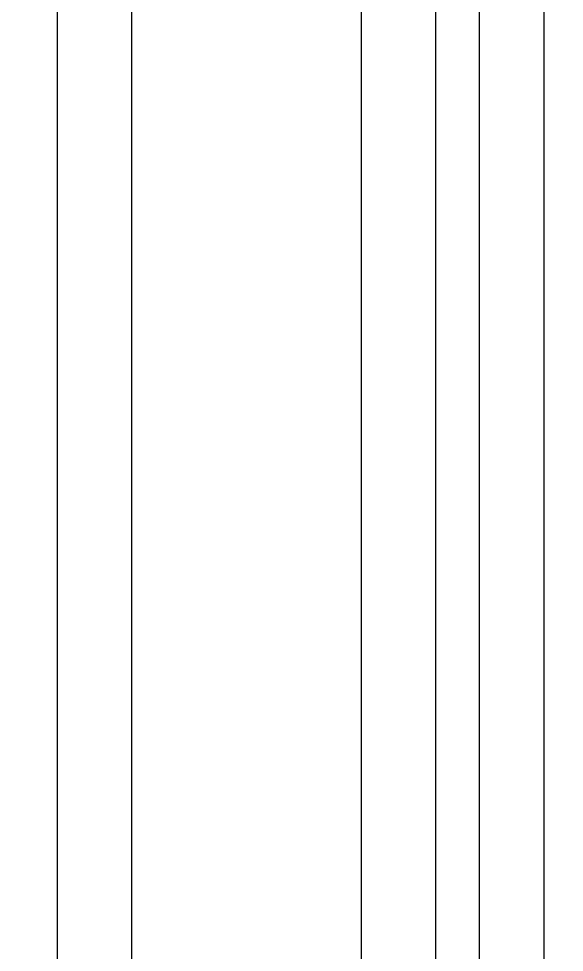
# Model space of a CAD drawing. Header units: millimetres. Extents: x 6110 to 6704, y -2661 to -1821.
# Drawn here: x 6324.92 to 6334.11, y -2327.69 to -2311.94 of the extents above; entities that cross this region are included whole.
import ezdxf

# ---------------------------------------------------------------- set-up
doc = ezdxf.new("R2010")
doc.units = ezdxf.units.MM
doc.header["$LTSCALE"] = 0.1
doc.linetypes.add('HIDDEN2', pattern=[4.7625, 3.175, -1.5875])
doc.layers.add('1', color=4, linetype='HIDDEN2', lineweight=13)
doc.layers.add('DIM', color=3, linetype='Continuous', lineweight=9)

msp = doc.modelspace()

# ---------------------------------------------------------------- hatches: boundary and pattern name
at = {"layer": 'DIM'}
h = msp.add_hatch(dxfattribs=at)
h.set_pattern_fill('ANSI31', color=2)
edge = h.paths.add_edge_path()
edge.add_line((6619.617, -2595.98), (6619.617, -1962.206))
edge.add_line((6634.617, -1966.11), (6619.617, -1966.11))
edge.add_line((6634.617, -2610.98), (6634.617, -1966.11))
edge.add_line((6634.617, -2610.98), (6184.457, -2610.98))
edge.add_line((6619.617, -2595.98), (6184.457, -2595.98))
edge.add_line((6184.457, -2610.98), (6184.457, -2595.98))

# ---------------------------------------------------------------- linework, layer by layer
at = {"layer": '1', "color": 7, "linetype": 'Continuous', "lineweight": -3}
for p, q in [((6330.696, -2354.877), (6330.696, -2226.539)), ((6331.944, -2226.545), (6331.944, -2354.877)), ((6332.686, -2394.48), (6332.686, -2226.539)), ((6333.768, -2226.528), (6333.768, -2393.229)), ((6325.569, -2340.23), (6325.569, -2304.539)), ((6326.817, -2304.539), (6326.817, -2340.23))]:
    msp.add_line(p, q, dxfattribs=at)

doc.saveas('drawing.dxf')
